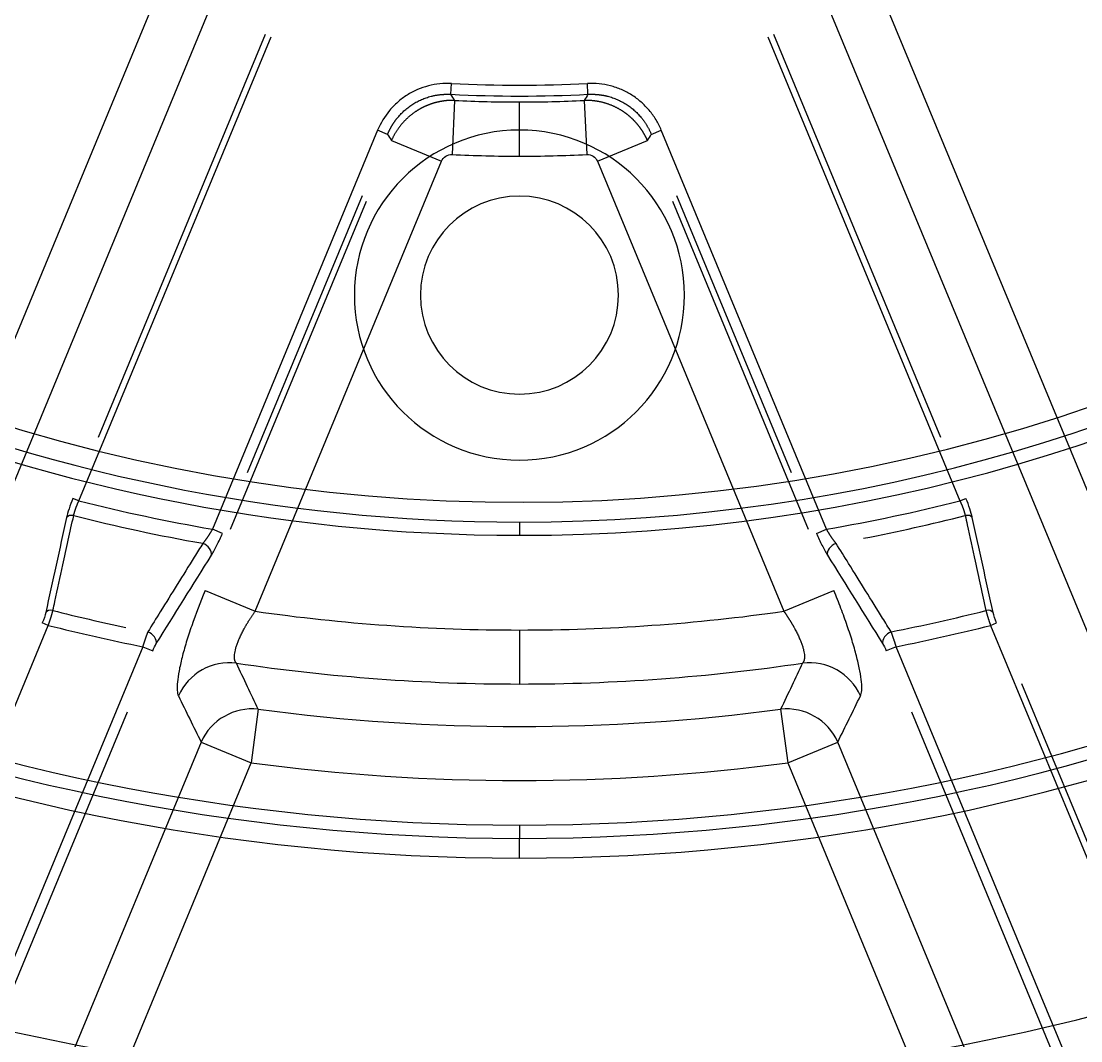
# Model space of a CAD drawing. Header units: millimetres. Extents: x 18 to 755, y 19 to 576.
# Drawn here: x 140.07 to 188.22, y 147.65 to 193.99 of the extents above; entities that cross this region are included whole.
import ezdxf

# ---------------------------------------------------------------- set-up
doc = ezdxf.new("R2010")
doc.units = ezdxf.units.MM
doc.layers.add('1', color=7, linetype='Continuous', true_color=0xffffff)

msp = doc.modelspace()

# ---------------------------------------------------------------- hatches: boundary and pattern name
at = {"layer": '1', "lineweight": -3}
h = msp.add_hatch(dxfattribs=at)
h.set_pattern_fill('ANSI31', scale=1.55, style=0)
edge = h.paths.add_edge_path(flags=0)
edge.add_line((123.581, 20.754), (119.659, 19.122))
edge.add_line((119.659, 19.122), (118.507, 21.892))
edge.add_line((118.507, 21.892), (111.247, 18.873))
edge.add_spline(control_points=[(111.247, 18.873), (110.93, 19.433), (110.613, 19.993), (110.297, 20.553)], knot_values=[0, 0, 0, 0, 1, 1, 1, 1], degree=3, periodic=0)
edge.add_spline(control_points=[(110.297, 20.553), (110.763, 21.685), (111.229, 22.818), (111.694, 23.95)], knot_values=[0, 0, 0, 0, 1, 1, 1, 1], degree=3, periodic=0)
edge.add_ellipse((358.348, 131.388), major_axis=(-2903.319, -1207.465), ratio=0.00143112, start_angle=0.954876, end_angle=0.989415)
edge.add_spline(control_points=[(120.306, 27.531), (120.582, 27.416), (120.858, 27.302), (121.417, 27.07), (121.701, 26.953), (122.165, 26.76), (122.347, 26.685), (122.528, 26.61)], knot_values=[0, 0, 0, 0, 0.372538, 0.372538, 0.755075, 0.755075, 1, 1, 1, 1], degree=3, periodic=0)
edge.add_spline(control_points=[(122.528, 26.61), (122.939, 24.772), (123.349, 22.934), (123.759, 21.096)], knot_values=[0, 0, 0, 0, 1, 1, 1, 1], degree=3, periodic=0)
edge.add_spline(control_points=[(123.759, 21.096), (123.763, 21.079), (123.765, 21.061), (123.767, 21.026), (123.766, 21.009), (123.761, 20.975), (123.758, 20.957), (123.747, 20.924), (123.741, 20.908), (123.724, 20.877), (123.715, 20.862), (123.694, 20.834), (123.682, 20.822), (123.663, 20.804), (123.656, 20.798), (123.642, 20.788), (123.635, 20.783), (123.613, 20.768), (123.598, 20.76), (123.581, 20.754)], knot_values=[0, 0, 0, 0, 0.125, 0.125, 0.25, 0.25, 0.375, 0.375, 0.5, 0.5, 0.625, 0.625, 0.75, 0.75, 0.8125, 0.8125, 0.875, 0.875, 1, 1, 1, 1], degree=3, periodic=0)
edge = h.paths.add_edge_path(flags=0)
edge.add_spline(control_points=[(300.574, 126.854), (300.649, 126.885), (300.802, 126.935), (300.96, 126.96), (301.061, 126.967), (301.082, 126.968), (301.122, 126.969), (301.142, 126.969), (301.203, 126.969), (301.243, 126.967), (301.362, 126.956), (301.442, 126.943), (301.52, 126.923)], knot_values=[0, 0, 0, 0, 0.25, 0.5, 0.5, 0.5625, 0.5625, 0.625, 0.625, 0.75, 0.75, 1, 1, 1, 1], degree=3, periodic=0)
edge.add_spline(control_points=[(301.52, 126.923), (301.572, 126.91), (301.625, 126.901), (301.705, 126.894), (301.731, 126.892), (301.772, 126.892), (301.785, 126.892), (301.812, 126.893), (301.826, 126.894), (301.893, 126.898), (301.946, 126.907), (302.024, 126.925), (302.049, 126.932), (302.1, 126.949), (302.126, 126.958), (302.151, 126.969)], knot_values=[0, 0, 0, 0, 0.25, 0.25, 0.375, 0.375, 0.4375, 0.4375, 0.5, 0.5, 0.75, 0.75, 0.875, 0.875, 1, 1, 1, 1], degree=3, periodic=0)
edge.add_line((302.151, 126.969), (314.312, 132.027))
edge.add_spline(control_points=[(314.312, 132.027), (314.325, 132.032), (314.337, 132.037), (314.362, 132.049), (314.398, 132.066), (314.433, 132.086), (314.501, 132.128), (314.544, 132.16), (314.605, 132.213), (314.625, 132.231), (314.662, 132.27), (314.68, 132.29), (314.731, 132.351), (314.762, 132.395), (314.79, 132.442)], knot_values=[0, 0, 0, 0, 0.0625, 0.0625, 0.125, 0.25, 0.25, 0.5, 0.5, 0.625, 0.625, 0.75, 0.75, 1, 1, 1, 1], degree=3, periodic=0)
edge.add_spline(control_points=[(314.79, 132.442), (314.831, 132.511), (314.877, 132.577), (314.954, 132.67), (314.994, 132.714), (315.038, 132.757), (315.067, 132.785), (315.082, 132.798), (315.158, 132.864), (315.223, 132.912), (315.325, 132.975), (315.377, 133.005), (315.432, 133.031), (315.468, 133.048), (315.487, 133.057), (315.505, 133.064)], knot_values=[0, 0, 0, 0, 0.25, 0.25, 0.375, 0.4375, 0.4375, 0.5, 0.5, 0.75, 0.75, 0.875, 0.9375, 0.9375, 1, 1, 1, 1], degree=3, periodic=0)
edge.add_line((315.505, 133.064), (355.591, 149.736))
edge.add_line((355.591, 149.736), (359.047, 141.426))
edge.add_spline(control_points=[(359.047, 141.426), (358.238, 139.465), (357.429, 137.504), (356.62, 135.543)], knot_values=[0, 0, 0, 0, 1, 1, 1, 1], degree=3, periodic=0)
edge.add_ellipse((358.348, 131.388), major_axis=(2903.319, 1207.465), ratio=0.00143112, start_angle=90, end_angle=158.464753)
edge.add_spline(control_points=[(346.091, 131.164), (345.823, 131.213), (345.554, 131.262), (345.084, 131.347), (344.883, 131.384), (344.488, 131.456), (344.293, 131.492), (344.099, 131.527)], knot_values=[0, 0, 0, 0, 0.404548, 0.404548, 0.707324, 0.707324, 1, 1, 1, 1], degree=3, periodic=0)
edge.add_spline(control_points=[(344.099, 131.527), (343.491, 132.478), (342.884, 133.428), (342.276, 134.379)], knot_values=[0, 0, 0, 0, 1, 1, 1, 1], degree=3, periodic=0)
edge.add_spline(control_points=[(342.276, 134.379), (342.197, 134.503), (342.108, 134.618), (341.961, 134.778), (341.91, 134.829), (341.83, 134.902), (341.802, 134.926), (341.746, 134.973), (341.717, 134.996), (341.572, 135.108), (341.45, 135.185), (341.257, 135.285), (341.191, 135.316), (341.09, 135.358), (341.056, 135.371), (340.987, 135.396), (340.953, 135.407), (340.778, 135.462), (340.637, 135.493), (340.421, 135.521), (340.349, 135.528), (340.24, 135.532), (340.203, 135.533), (340.13, 135.533), (340.093, 135.532), (339.911, 135.524), (339.767, 135.505), (339.555, 135.457), (339.485, 135.439), (339.381, 135.406), (339.346, 135.394), (339.277, 135.369), (339.243, 135.355), (339.209, 135.341)], knot_values=[0, 0, 0, 0, 0.125, 0.125, 0.1875, 0.1875, 0.21875, 0.21875, 0.25, 0.25, 0.375, 0.375, 0.4375, 0.4375, 0.46875, 0.46875, 0.5, 0.5, 0.625, 0.625, 0.6875, 0.6875, 0.71875, 0.71875, 0.75, 0.75, 0.875, 0.875, 0.9375, 0.9375, 0.96875, 0.96875, 1, 1, 1, 1], degree=3, periodic=0)
edge.add_line((339.209, 135.341), (256.764, 101.053))
edge.add_spline(control_points=[(256.764, 101.053), (258.459, 93.455), (260.155, 85.857), (261.851, 78.259)], knot_values=[0, 0, 0, 0, 1, 1, 1, 1], degree=3, periodic=0)
edge.add_line((261.851, 78.259), (252.617, 74.419))
edge.add_spline(control_points=[(252.617, 74.419), (248.643, 77.459), (244.669, 80.499), (240.694, 83.539)], knot_values=[0, 0, 0, 0, 1, 1, 1, 1], degree=3, periodic=0)
edge.add_line((240.694, 83.539), (226.859, 77.785))
edge.add_spline(control_points=[(226.859, 77.785), (226.212, 72.823), (225.566, 67.861), (224.92, 62.899)], knot_values=[0, 0, 0, 0, 1, 1, 1, 1], degree=3, periodic=0)
edge.add_line((224.92, 62.899), (215.686, 59.059))
edge.add_spline(control_points=[(215.686, 59.059), (211.494, 65.619), (207.301, 72.179), (203.109, 78.738)], knot_values=[0, 0, 0, 0, 1, 1, 1, 1], degree=3, periodic=0)
edge.add_line((203.109, 78.738), (120.663, 44.45))
edge.add_spline(control_points=[(120.663, 44.45), (120.646, 44.443), (120.629, 44.436), (120.596, 44.421), (120.546, 44.398), (120.497, 44.374), (120.4, 44.323), (120.338, 44.287), (120.155, 44.17), (120.039, 44.081), (119.823, 43.882), (119.725, 43.775), (119.593, 43.602), (119.552, 43.543), (119.493, 43.451), (119.465, 43.404), (119.438, 43.356), (119.421, 43.324), (119.412, 43.308), (119.336, 43.161), (119.281, 43.027), (119.216, 42.82), (119.197, 42.75), (119.174, 42.643), (119.167, 42.607), (119.154, 42.535), (119.149, 42.499), (119.125, 42.317), (119.119, 42.173), (119.132, 41.884), (119.151, 41.74), (119.183, 41.597)], knot_values=[0, 0, 0, 0, 0.015625, 0.015625, 0.03125, 0.0625, 0.0625, 0.125, 0.125, 0.25, 0.25, 0.375, 0.375, 0.4375, 0.4375, 0.46875, 0.484375, 0.484375, 0.5, 0.5, 0.625, 0.625, 0.6875, 0.6875, 0.71875, 0.71875, 0.75, 0.75, 0.875, 0.875, 1, 1, 1, 1], degree=3, periodic=0)
edge.add_spline(control_points=[(119.183, 41.597), (119.43, 40.492), (119.677, 39.387), (119.923, 38.282)], knot_values=[0, 0, 0, 0, 1, 1, 1, 1], degree=3, periodic=0)
edge.add_spline(control_points=[(119.923, 38.282), (119.768, 38.056), (119.613, 37.83), (119.343, 37.435), (119.227, 37.267), (119, 36.935), (118.888, 36.772), (118.776, 36.609)], knot_values=[0, 0, 0, 0, 0.405183, 0.405183, 0.707594, 0.707594, 1, 1, 1, 1], degree=3, periodic=0)
edge.add_ellipse((358.348, 131.388), major_axis=(-2903.319, -1207.465), ratio=0.00143112, start_angle=359.002567, end_angle=359.045124)
edge.add_spline(control_points=[(108.25, 32.23), (107.27, 32.636), (106.289, 33.042), (104.327, 33.853), (103.346, 34.259), (102.365, 34.664)], knot_values=[0, 0, 0, 0, 0.5, 0.5, 1, 1, 1, 1], degree=3, periodic=0)
edge.add_line((102.365, 34.664), (98.905, 42.982))
edge.add_line((98.905, 42.982), (138.991, 59.654))
edge.add_spline(control_points=[(138.991, 59.654), (139.066, 59.685), (139.219, 59.734), (139.378, 59.759), (139.54, 59.77), (139.62, 59.77), (139.78, 59.756), (139.859, 59.742), (139.937, 59.722)], knot_values=[0, 0, 0, 0, 0.25, 0.5, 0.5, 0.75, 0.75, 1, 1, 1, 1], degree=3, periodic=0)
edge.add_spline(control_points=[(139.937, 59.722), (139.99, 59.709), (140.042, 59.7), (140.149, 59.69), (140.202, 59.69), (140.31, 59.698), (140.416, 59.714), (140.518, 59.747), (140.568, 59.768)], knot_values=[0, 0, 0, 0, 0.25, 0.25, 0.5, 0.5, 0.75, 1, 1, 1, 1], degree=3, periodic=0)
edge.add_line((140.568, 59.768), (152.73, 64.826))
edge.add_spline(control_points=[(152.73, 64.826), (152.78, 64.847), (152.875, 64.896), (152.961, 64.959), (153.012, 65.004), (153.023, 65.013), (153.042, 65.031), (153.071, 65.06), (153.098, 65.089), (153.149, 65.151), (153.18, 65.195), (153.207, 65.241)], knot_values=[0, 0, 0, 0, 0.25, 0.5, 0.5, 0.5625, 0.5625, 0.625, 0.75, 0.75, 1, 1, 1, 1], degree=3, periodic=0)
edge.add_spline(control_points=[(153.207, 65.241), (153.248, 65.311), (153.294, 65.376), (153.371, 65.469), (153.412, 65.513), (153.455, 65.556), (153.484, 65.583), (153.499, 65.597), (153.576, 65.664), (153.64, 65.711), (153.776, 65.796), (153.848, 65.832), (153.923, 65.864)], knot_values=[0, 0, 0, 0, 0.25, 0.25, 0.375, 0.4375, 0.4375, 0.5, 0.5, 0.75, 0.75, 1, 1, 1, 1], degree=3, periodic=0)
edge.add_spline(control_points=[(153.923, 65.864), (166.396, 71.051), (178.87, 76.239), (191.343, 81.426)], knot_values=[0, 0, 0, 0, 1, 1, 1, 1], degree=3, periodic=0)
edge.add_spline(control_points=[(191.343, 81.426), (191.422, 81.459), (191.504, 81.486), (191.671, 81.528), (191.755, 81.543), (191.862, 81.553), (191.884, 81.555), (191.926, 81.558), (191.948, 81.558), (192.012, 81.56), (192.054, 81.559), (192.182, 81.552), (192.266, 81.541), (192.35, 81.523)], knot_values=[0, 0, 0, 0, 0.25, 0.25, 0.5, 0.5, 0.5625, 0.5625, 0.625, 0.625, 0.75, 0.75, 1, 1, 1, 1], degree=3, periodic=0)
edge.add_spline(control_points=[(192.35, 81.523), (192.407, 81.51), (192.464, 81.503), (192.579, 81.496), (192.637, 81.497), (192.752, 81.508), (192.809, 81.518), (192.922, 81.546), (192.977, 81.564), (193.031, 81.587)], knot_values=[0, 0, 0, 0, 0.25, 0.25, 0.5, 0.5, 0.75, 0.75, 1, 1, 1, 1], degree=3, periodic=0)
edge.add_line((193.031, 81.587), (209.632, 88.491))
edge.add_spline(control_points=[(209.632, 88.491), (209.683, 88.512), (209.732, 88.537), (209.826, 88.595), (209.871, 88.627), (209.934, 88.681), (209.954, 88.7), (209.993, 88.739), (210.011, 88.759), (210.064, 88.821), (210.096, 88.865), (210.125, 88.912)], knot_values=[0, 0, 0, 0, 0.25, 0.25, 0.5, 0.5, 0.625, 0.625, 0.75, 0.75, 1, 1, 1, 1], degree=3, periodic=0)
edge.add_spline(control_points=[(210.125, 88.912), (210.168, 88.983), (210.216, 89.05), (210.322, 89.174), (210.38, 89.233), (210.506, 89.34), (210.573, 89.389), (210.714, 89.476), (210.788, 89.513), (210.865, 89.545)], knot_values=[0, 0, 0, 0, 0.25, 0.25, 0.5, 0.5, 0.75, 0.75, 1, 1, 1, 1], degree=3, periodic=0)
edge.add_line((210.865, 89.545), (243.717, 103.208))
edge.add_spline(control_points=[(243.717, 103.208), (243.793, 103.24), (243.871, 103.265), (243.99, 103.294), (244.03, 103.302), (244.111, 103.315), (244.152, 103.32), (244.276, 103.331), (244.358, 103.331), (244.523, 103.318), (244.604, 103.305), (244.685, 103.286)], knot_values=[0, 0, 0, 0, 0.25, 0.25, 0.375, 0.375, 0.5, 0.5, 0.75, 0.75, 1, 1, 1, 1], degree=3, periodic=0)
edge.add_spline(control_points=[(244.685, 103.286), (244.738, 103.273), (244.793, 103.264), (244.902, 103.256), (244.957, 103.256), (245.067, 103.265), (245.121, 103.273), (245.227, 103.299), (245.279, 103.316), (245.329, 103.337)], knot_values=[0, 0, 0, 0, 0.25, 0.25, 0.5, 0.5, 0.75, 0.75, 1, 1, 1, 1], degree=3, periodic=0)
edge.add_line((245.329, 103.337), (261.996, 110.268))
edge.add_spline(control_points=[(261.996, 110.268), (262.049, 110.291), (262.1, 110.317), (262.174, 110.361), (262.198, 110.377), (262.245, 110.41), (262.268, 110.428), (262.335, 110.483), (262.376, 110.523), (262.453, 110.61), (262.488, 110.656), (262.519, 110.705)], knot_values=[0, 0, 0, 0, 0.25, 0.25, 0.375, 0.375, 0.5, 0.5, 0.75, 0.75, 1, 1, 1, 1], degree=3, periodic=0)
edge.add_spline(control_points=[(262.519, 110.705), (262.565, 110.778), (262.617, 110.846), (262.731, 110.974), (262.793, 111.033), (262.892, 111.115), (262.926, 111.141), (262.995, 111.19), (263.031, 111.213), (263.14, 111.279), (263.216, 111.318), (263.295, 111.35)], knot_values=[0, 0, 0, 0, 0.25, 0.25, 0.5, 0.5, 0.625, 0.625, 0.75, 0.75, 1, 1, 1, 1], degree=3, periodic=0)
edge.add_line((263.295, 111.35), (300.574, 126.854))
edge = h.paths.add_edge_path(flags=0)
edge.add_ellipse((358.348, 131.388), major_axis=(2903.319, 1207.465), ratio=0.00143112, start_angle=205.766732, end_angle=270)
edge.add_spline(control_points=[(360.076, 127.233), (360.215, 127.176), (360.353, 127.118), (361.483, 126.652), (362.475, 126.243), (363.467, 125.834)], knot_values=[0, 0, 0, 0, 0.122367, 0.122367, 1, 1, 1, 1], degree=3, periodic=0)
edge.add_spline(control_points=[(363.467, 125.834), (363.64, 125.218), (363.813, 124.601), (363.986, 123.985)], knot_values=[0, 0, 0, 0, 1, 1, 1, 1], degree=3, periodic=0)
edge.add_line((363.986, 123.985), (356.726, 120.966))
edge.add_line((356.726, 120.966), (357.878, 118.196))
edge.add_line((357.878, 118.196), (353.955, 116.564))
edge.add_spline(control_points=[(353.955, 116.564), (353.939, 116.558), (353.935, 116.557), (353.922, 116.553), (353.914, 116.55), (353.888, 116.545), (353.871, 116.542), (353.845, 116.541), (353.836, 116.541), (353.819, 116.542), (353.81, 116.543), (353.784, 116.546), (353.767, 116.55), (353.742, 116.558), (353.734, 116.561), (353.718, 116.567), (353.71, 116.571), (353.687, 116.583), (353.672, 116.592), (353.651, 116.608), (353.644, 116.614), (353.631, 116.626), (353.625, 116.632), (353.608, 116.651), (353.597, 116.665), (353.587, 116.68)], knot_values=[0, 0, 0, 0, 0.032258, 0.032258, 0.096774, 0.096774, 0.225806, 0.225806, 0.290323, 0.290323, 0.354839, 0.354839, 0.483871, 0.483871, 0.548387, 0.548387, 0.612903, 0.612903, 0.741935, 0.741935, 0.806452, 0.806452, 0.870968, 0.870968, 1, 1, 1, 1], degree=3, periodic=0)
edge.add_spline(control_points=[(353.587, 116.68), (352.576, 118.263), (351.564, 119.847), (350.552, 121.43)], knot_values=[0, 0, 0, 0, 1, 1, 1, 1], degree=3, periodic=0)
edge.add_spline(control_points=[(350.552, 121.43), (350.704, 121.8), (350.857, 122.171), (351.088, 122.73), (351.166, 122.919), (351.319, 123.29), (351.394, 123.471), (351.469, 123.653)], knot_values=[0, 0, 0, 0, 0.499921, 0.499921, 0.75496, 0.75496, 1, 1, 1, 1], degree=3, periodic=0)

# ---------------------------------------------------------------- linework, layer by layer
at = {"layer": '1', "color": 7, "lineweight": -3}
for p, q in [((148.303, 200.168), (123.529, 140.36)), ((201.889, 140.359), (177.117, 200.168)), ((126.951, 142.19), (149.43, 196.454)), ((175.99, 196.454), (198.467, 142.189)), ((142.691, 172.188), (151.426, 193.274)), ((151.153, 193.387), (143.567, 175.073)), ((173.994, 193.273), (182.728, 172.188)), ((181.853, 175.073), (174.267, 193.386)), ((159.599, 190.663), (159.625, 191.154)), ((165.822, 190.663), (165.797, 191.154)), ((159.766, 190.386), (159.648, 187.927)), ((162.711, 187.853), (162.711, 190.315)), ((165.655, 190.386), (165.774, 187.927)), ((156.264, 189.031), (148.755, 170.901)), ((156.719, 188.843), (156.264, 189.031)), ((168.703, 188.843), (169.158, 189.031)), ((176.667, 170.901), (169.158, 189.031)), ((156.895, 188.565), (159.169, 187.623)), ((166.253, 187.623), (168.527, 188.565)), ((150.698, 167.171), (159.169, 187.623)), ((166.253, 187.623), (174.724, 167.171)), ((150.358, 173.484), (155.571, 186.071)), ((169.851, 186.071), (175.064, 173.484)), ((155.746, 185.793), (149.571, 170.885)), ((175.85, 170.885), (169.675, 185.793)), ((142.691, 172.188), (142.418, 172.301)), ((182.728, 172.188), (183.001, 172.301)), ((162.711, 171.223), (162.711, 170.623)), ((149.21, 170.712), (148.755, 170.901)), ((176.212, 170.712), (176.667, 170.901)), ((148.423, 168.113), (150.698, 167.171)), ((174.724, 167.171), (176.998, 168.113)), ((141.301, 166.528), (141.028, 166.641)), ((184.118, 166.527), (184.391, 166.64)), ((128.137, 134.749), (141.301, 166.528)), ((162.711, 166.32), (162.711, 163.866)), ((184.118, 166.527), (197.281, 134.747)), ((145.589, 165.562), (132.677, 134.388)), ((145.589, 165.562), (146.044, 165.373)), ((179.833, 165.562), (179.378, 165.373)), ((192.745, 134.388), (179.833, 165.562)), ((196.406, 137.632), (185.539, 163.869)), ((134.28, 136.972), (144.896, 162.601)), ((150.844, 162.72), (150.519, 160.288)), ((174.578, 162.72), (174.903, 160.288)), ((180.526, 162.601), (191.141, 136.972)), ((148.244, 161.23), (139.296, 139.626)), ((148.244, 161.23), (150.519, 160.288)), ((174.903, 160.288), (177.177, 161.23)), ((186.126, 139.626), (177.177, 161.23)), ((141.571, 138.684), (150.519, 160.288)), ((174.903, 160.288), (183.851, 138.684)), ((162.711, 157.452), (162.711, 156.852)), ((162.711, 155.952), (162.711, 156.852))]:
    msp.add_line(p, q, dxfattribs=at)
for centre, radius, start, end in [((162.711, 251.538), 136.863, 90, 270), ((162.711, 251.538), 136.863, 270, 90), ((162.711, 251.538), 129, 90, 270), ((162.711, 251.538), 129, 270, 90), ((162.711, 251.538), 95.586, 90, 270), ((162.711, 251.538), 95.586, 270, 90), ((162.711, 251.538), 94.686, 90, 270), ((162.711, 251.538), 94.686, 270, 90), ((162.711, 251.538), 94.086, 90, 270), ((162.711, 251.538), 94.086, 270, 90), ((162.711, 251.538), 80.914, 270, 38.78955), ((162.711, 251.538), 80.314, 270, 38.78955), ((162.711, 251.538), 79.414, 232.3649, 38.78955), ((162.711, 251.538), 60.462, 267.07411, 272.92589), ((162.711, 251.538), 60.954, 267.07411, 272.92589), ((162.711, 251.538), 61.223, 267.24318, 270), ((162.711, 251.538), 61.223, 270, 272.75682), ((162.711, 181.538), 7.5, 90, 270), ((162.711, 181.538), 7.5, 270, 90), ((162.711, 251.538), 63.685, 267.24318, 270), ((162.711, 251.538), 63.685, 270, 272.75682), ((162.711, 181.538), 4.5, 90, 270), ((162.711, 181.538), 4.5, 270, 90), ((162.711, 251.538), 80.314, 246.68506, 270), ((162.711, 251.538), 80.914, 246.67506, 270), ((162.711, 251.538), 81.836, 255.84, 260.18087), ((162.711, 251.538), 81.836, 279.81913, 284.15814), ((162.711, 251.538), 82.543, 255.79367, 259.96114), ((162.711, 251.538), 82.543, 280.92015, 284.20447), ((162.711, 251.538), 86.957, 255.8877, 258.13059), ((162.711, 251.538), 85.218, 261.89616, 270), ((162.711, 251.538), 85.218, 270, 278.10384), ((162.711, 251.538), 86.957, 281.19952, 284.11044), ((162.711, 251.538), 87.664, 255.86388, 258.73711), ((162.711, 251.538), 87.664, 281.26289, 284.13427), ((162.711, 251.538), 87.672, 261.56378, 270), ((162.711, 251.538), 87.672, 270, 278.43622), ((162.711, 251.538), 89.607, 262.38976, 277.61024), ((162.711, 251.538), 92.061, 262.38976, 277.61024), ((162.711, 251.538), 106, 248.44369, 269.05631), ((162.711, 251.538), 106, 270.94369, 291.55631)]:
    msp.add_arc(centre, radius, start, end, dxfattribs=at)
for centre, major_axis, ratio, start_param, end_param in [((142.402, 171.313), (-0.293, 0.064), 0.706921, 4.689487, 6.035138), ((183.018, 171.313), (0.293, 0.064), 0.706921, 0.248047, 1.593699), ((148.261, 169.91), (0.424, -0.264), 0.680219, 0.239171, 1.837432), ((177.161, 169.91), (0.424, 0.264), 0.680219, 1.304161, 2.902421), ((141.457, 166.999), (-0.293, 0.064), 0.706939, 4.69064, 6.035132), ((183.962, 166.998), (0.293, 0.064), 0.706939, 0.248054, 1.592545), ((145.753, 165.89), (0.424, -0.265), 0.68293, 0.240014, 1.824468), ((179.669, 165.89), (0.424, 0.265), 0.68293, 1.317125, 2.901578), ((149.489, 162.387), (-2.248, -1.094), 0.973356, 4.12456, 5.424007), ((175.933, 162.387), (-2.248, 1.094), 0.973356, 4.000771, 5.300217), ((150.519, 160.288), (-2.241, -1.109), 0.973638, 4.132485, 5.417898), ((174.903, 160.288), (-2.241, 1.109), 0.973638, 4.00688, 5.292293)]:
    msp.add_ellipse(centre, major_axis=major_axis, ratio=ratio, start_param=start_param, end_param=end_param, dxfattribs=at)
for points, knots in [([(159.625, 191.154), (159.447, 191.163), (159.27, 191.159), (158.917, 191.123), (158.741, 191.091), (158.4, 191.002), (158.234, 190.945), (157.911, 190.805), (157.753, 190.721), (157.454, 190.532), (157.314, 190.427), (157.049, 190.195), (156.924, 190.068), (156.582, 189.66), (156.401, 189.36), (156.264, 189.031)], [0, 0, 0, 0, 0.125, 0.125, 0.25, 0.25, 0.375, 0.375, 0.5, 0.5, 0.625, 0.625, 0.75, 0.75, 1, 1, 1, 1]), ([(169.158, 189.031), (169.089, 189.196), (169.009, 189.354), (168.825, 189.657), (168.721, 189.802), (168.494, 190.072), (168.371, 190.197), (168.106, 190.429), (167.962, 190.536), (167.663, 190.724), (167.508, 190.806), (167.186, 190.945), (167.017, 191.004), (166.502, 191.137), (166.153, 191.172), (165.797, 191.154)], [0, 0, 0, 0, 0.125, 0.125, 0.25, 0.25, 0.375, 0.375, 0.5, 0.5, 0.625, 0.625, 0.75, 0.75, 1, 1, 1, 1]), ([(156.719, 188.843), (156.723, 188.851), (156.729, 188.867), (156.74, 188.892), (156.751, 188.917), (156.762, 188.941), (156.773, 188.966), (156.784, 188.99), (156.796, 189.014), (156.808, 189.038), (156.819, 189.062), (156.832, 189.085), (156.844, 189.109), (156.856, 189.132), (156.869, 189.155), (156.882, 189.178), (156.895, 189.201), (156.908, 189.223), (156.921, 189.246), (156.935, 189.268), (156.948, 189.29), (156.962, 189.312), (156.976, 189.334), (156.99, 189.355), (157.004, 189.376), (157.019, 189.398), (157.033, 189.418), (157.048, 189.439), (157.063, 189.46), (157.078, 189.48), (157.093, 189.5), (157.108, 189.52), (157.123, 189.54), (157.138, 189.56), (157.154, 189.579), (157.169, 189.598), (157.229, 189.67), (157.336, 189.789), (157.502, 189.946), (157.678, 190.088), (157.863, 190.216), (158.058, 190.329), (158.262, 190.427), (158.475, 190.51), (158.637, 190.559), (158.745, 190.585), (158.795, 190.597), (158.845, 190.608), (158.897, 190.618), (158.948, 190.627), (159, 190.635), (159.053, 190.642), (159.106, 190.649), (159.16, 190.654), (159.214, 190.659), (159.268, 190.662), (159.323, 190.665), (159.378, 190.667), (159.433, 190.667), (159.488, 190.667), (159.544, 190.665), (159.581, 190.663), (159.599, 190.663)], [0, 0, 0, 0, 0.007423, 0.014834, 0.022232, 0.029616, 0.036986, 0.044342, 0.051683, 0.059008, 0.066318, 0.073613, 0.08089, 0.088151, 0.095394, 0.10262, 0.109828, 0.117017, 0.124188, 0.131339, 0.13847, 0.145582, 0.152673, 0.159743, 0.166793, 0.17382, 0.180826, 0.18781, 0.194771, 0.201709, 0.208624, 0.215516, 0.222383, 0.229226, 0.236045, 0.242839, 0.249607, 0.31255, 0.375247, 0.437527, 0.499226, 0.560966, 0.623281, 0.686008, 0.748976, 0.763016, 0.777162, 0.791412, 0.805763, 0.820211, 0.834754, 0.849388, 0.864111, 0.878918, 0.893806, 0.908772, 0.923812, 0.938923, 0.954101, 0.969343, 0.984643, 1, 1, 1, 1]), ([(159.766, 190.386), (159.757, 190.386), (159.738, 190.387), (159.71, 190.387), (159.682, 190.387), (159.654, 190.387), (159.626, 190.387), (159.598, 190.386), (159.57, 190.385), (159.542, 190.384), (159.513, 190.383), (159.485, 190.381), (159.457, 190.379), (159.429, 190.377), (159.401, 190.375), (159.373, 190.372), (159.346, 190.369), (159.318, 190.366), (159.29, 190.362), (159.262, 190.359), (159.234, 190.355), (159.207, 190.351), (159.179, 190.346), (159.152, 190.341), (159.124, 190.336), (159.097, 190.331), (159.069, 190.326), (159.042, 190.32), (159.015, 190.314), (158.988, 190.308), (158.961, 190.301), (158.934, 190.295), (158.907, 190.288), (158.881, 190.281), (158.854, 190.273), (158.828, 190.266), (158.801, 190.258), (158.775, 190.25), (158.749, 190.242), (158.723, 190.233), (158.697, 190.224), (158.671, 190.215), (158.646, 190.206), (158.62, 190.197), (158.595, 190.187), (158.569, 190.178), (158.544, 190.168), (158.519, 190.157), (158.495, 190.147), (158.47, 190.137), (158.445, 190.126), (158.421, 190.115), (158.397, 190.104), (158.373, 190.092), (158.349, 190.081), (158.325, 190.069), (158.302, 190.057), (158.278, 190.045), (158.255, 190.033), (158.232, 190.021), (158.209, 190.008), (158.187, 189.996), (158.164, 189.983), (158.142, 189.97), (158.12, 189.957), (158.098, 189.943), (158.076, 189.93), (158.048, 189.912), (158.013, 189.89), (157.973, 189.863), (157.933, 189.836), (157.893, 189.807), (157.853, 189.778), (157.813, 189.747), (157.774, 189.716), (157.735, 189.685), (157.697, 189.652), (157.659, 189.619), (157.621, 189.585), (157.584, 189.55), (157.547, 189.514), (157.51, 189.478), (157.475, 189.441), (157.439, 189.403), (157.404, 189.364), (157.37, 189.325), (157.336, 189.285), (157.303, 189.244), (157.271, 189.203), (157.239, 189.161), (157.208, 189.118), (157.178, 189.075), (157.148, 189.031), (157.119, 188.987), (157.091, 188.942), (157.064, 188.896), (157.037, 188.85), (157.011, 188.804), (156.986, 188.757), (156.962, 188.71), (156.939, 188.662), (156.916, 188.614), (156.902, 188.582), (156.895, 188.565)], [0, 0, 0, 0, 0.007804, 0.01561, 0.023416, 0.031224, 0.039031, 0.046838, 0.054645, 0.062451, 0.070255, 0.078057, 0.085857, 0.093654, 0.101448, 0.109238, 0.117024, 0.124806, 0.132583, 0.140354, 0.148119, 0.155879, 0.163631, 0.171377, 0.179115, 0.186845, 0.194567, 0.202281, 0.209985, 0.217679, 0.225364, 0.233038, 0.240702, 0.248354, 0.255995, 0.263623, 0.27124, 0.278844, 0.286434, 0.294011, 0.301575, 0.309124, 0.316658, 0.324177, 0.331681, 0.33917, 0.346642, 0.354098, 0.361537, 0.368959, 0.376363, 0.38375, 0.391118, 0.398468, 0.4058, 0.413112, 0.420405, 0.427678, 0.434931, 0.442164, 0.449376, 0.456567, 0.463737, 0.470886, 0.478012, 0.485117, 0.4922, 0.49926, 0.512629, 0.526078, 0.539605, 0.553208, 0.566886, 0.580635, 0.594455, 0.608343, 0.622297, 0.636314, 0.650393, 0.664531, 0.678726, 0.692974, 0.707275, 0.721624, 0.736021, 0.750461, 0.764943, 0.779463, 0.79402, 0.808609, 0.823229, 0.837877, 0.852549, 0.867243, 0.881957, 0.896686, 0.911429, 0.926182, 0.940942, 0.955707, 0.970474, 0.985239, 1, 1, 1, 1]), ([(168.527, 188.565), (168.523, 188.574), (168.516, 188.591), (168.504, 188.617), (168.492, 188.642), (168.48, 188.668), (168.468, 188.693), (168.456, 188.718), (168.443, 188.743), (168.43, 188.768), (168.417, 188.793), (168.403, 188.817), (168.39, 188.842), (168.376, 188.866), (168.362, 188.891), (168.347, 188.915), (168.333, 188.939), (168.318, 188.963), (168.303, 188.986), (168.288, 189.01), (168.272, 189.033), (168.257, 189.056), (168.241, 189.079), (168.225, 189.102), (168.209, 189.125), (168.192, 189.148), (168.176, 189.17), (168.159, 189.192), (168.142, 189.214), (168.125, 189.236), (168.107, 189.258), (168.09, 189.279), (168.072, 189.3), (168.054, 189.321), (168.036, 189.342), (168.018, 189.363), (168, 189.384), (167.981, 189.404), (167.963, 189.424), (167.944, 189.444), (167.925, 189.464), (167.906, 189.483), (167.887, 189.502), (167.867, 189.521), (167.848, 189.54), (167.828, 189.559), (167.809, 189.577), (167.789, 189.596), (167.769, 189.614), (167.749, 189.631), (167.728, 189.649), (167.708, 189.666), (167.688, 189.683), (167.667, 189.7), (167.647, 189.717), (167.626, 189.733), (167.605, 189.75), (167.584, 189.766), (167.564, 189.782), (167.543, 189.797), (167.521, 189.812), (167.5, 189.828), (167.479, 189.842), (167.458, 189.857), (167.437, 189.872), (167.415, 189.886), (167.394, 189.9), (167.366, 189.918), (167.331, 189.939), (167.289, 189.964), (167.247, 189.989), (167.204, 190.013), (167.161, 190.036), (167.117, 190.059), (167.072, 190.081), (167.027, 190.103), (166.981, 190.124), (166.934, 190.144), (166.887, 190.164), (166.84, 190.183), (166.792, 190.201), (166.743, 190.218), (166.694, 190.235), (166.645, 190.251), (166.595, 190.266), (166.545, 190.28), (166.495, 190.293), (166.444, 190.306), (166.393, 190.317), (166.341, 190.328), (166.289, 190.338), (166.237, 190.347), (166.185, 190.355), (166.132, 190.363), (166.08, 190.369), (166.027, 190.374), (165.974, 190.379), (165.921, 190.382), (165.868, 190.385), (165.815, 190.387), (165.762, 190.387), (165.709, 190.387), (165.673, 190.386), (165.655, 190.386)], [0, 0, 0, 0, 0.007804, 0.01561, 0.023418, 0.031225, 0.039033, 0.046841, 0.054648, 0.062454, 0.070258, 0.078061, 0.085861, 0.093658, 0.101452, 0.109243, 0.117029, 0.124811, 0.132588, 0.14036, 0.148125, 0.155885, 0.163638, 0.171383, 0.179122, 0.186852, 0.194574, 0.202287, 0.209992, 0.217686, 0.225371, 0.233045, 0.240709, 0.248361, 0.256002, 0.26363, 0.271247, 0.27885, 0.286441, 0.294018, 0.301581, 0.30913, 0.316664, 0.324184, 0.331687, 0.339176, 0.346648, 0.354103, 0.361542, 0.368964, 0.376368, 0.383755, 0.391123, 0.398473, 0.405804, 0.413116, 0.420408, 0.427681, 0.434934, 0.442166, 0.449378, 0.456569, 0.463739, 0.470887, 0.478014, 0.485118, 0.4922, 0.49926, 0.51263, 0.52608, 0.539607, 0.553211, 0.566889, 0.580639, 0.59446, 0.608348, 0.622302, 0.63632, 0.650399, 0.664537, 0.678732, 0.692981, 0.707282, 0.721631, 0.736028, 0.750468, 0.76495, 0.77947, 0.794026, 0.808616, 0.823236, 0.837883, 0.852555, 0.867249, 0.881962, 0.896691, 0.911433, 0.926185, 0.940945, 0.955709, 0.970475, 0.98524, 1, 1, 1, 1]), ([(165.822, 190.663), (165.831, 190.663), (165.849, 190.664), (165.876, 190.665), (165.903, 190.666), (165.93, 190.667), (165.957, 190.667), (165.983, 190.667), (166.01, 190.667), (166.037, 190.667), (166.063, 190.666), (166.09, 190.665), (166.116, 190.664), (166.142, 190.663), (166.169, 190.661), (166.195, 190.66), (166.221, 190.658), (166.247, 190.656), (166.273, 190.653), (166.299, 190.65), (166.325, 190.648), (166.35, 190.645), (166.376, 190.641), (166.401, 190.638), (166.427, 190.634), (166.452, 190.63), (166.477, 190.626), (166.502, 190.622), (166.527, 190.617), (166.552, 190.613), (166.577, 190.608), (166.601, 190.603), (166.626, 190.597), (166.65, 190.592), (166.674, 190.586), (166.698, 190.58), (166.788, 190.558), (166.942, 190.511), (167.154, 190.429), (167.359, 190.332), (167.554, 190.219), (167.74, 190.091), (167.916, 189.949), (168.082, 189.793), (168.196, 189.667), (168.266, 189.582), (168.298, 189.541), (168.329, 189.5), (168.36, 189.458), (168.391, 189.415), (168.421, 189.372), (168.45, 189.327), (168.478, 189.282), (168.506, 189.236), (168.534, 189.189), (168.56, 189.142), (168.586, 189.094), (168.611, 189.045), (168.635, 188.995), (168.659, 188.945), (168.681, 188.894), (168.695, 188.86), (168.703, 188.843)], [0, 0, 0, 0, 0.007422, 0.014832, 0.022228, 0.029611, 0.03698, 0.044335, 0.051675, 0.059001, 0.06631, 0.073604, 0.080881, 0.088141, 0.095384, 0.10261, 0.109817, 0.117007, 0.124177, 0.131328, 0.13846, 0.145571, 0.152663, 0.159734, 0.166783, 0.173811, 0.180818, 0.187802, 0.194764, 0.201703, 0.208618, 0.215511, 0.222379, 0.229223, 0.236043, 0.242838, 0.249607, 0.312539, 0.375233, 0.437516, 0.499226, 0.560955, 0.623267, 0.685997, 0.748976, 0.763013, 0.777158, 0.791406, 0.805755, 0.820202, 0.834744, 0.849378, 0.8641, 0.878907, 0.893795, 0.908762, 0.923803, 0.938915, 0.954095, 0.969338, 0.984641, 1, 1, 1, 1]), ([(159.169, 187.623), (159.208, 187.717), (159.276, 187.797), (159.446, 187.905), (159.546, 187.931), (159.648, 187.927)], [0, 0, 0, 0, 0.5, 0.5, 1, 1, 1, 1]), ([(165.774, 187.927), (165.875, 187.931), (165.977, 187.905), (166.147, 187.797), (166.214, 187.717), (166.253, 187.623)], [0, 0, 0, 0, 0.5, 0.5, 1, 1, 1, 1]), ([(142.418, 172.301), (142.353, 172.142), (142.293, 171.984), (142.194, 171.684), (142.155, 171.545), (142.129, 171.426)], [0, 0, 0, 0, 0.5, 0.5, 1, 1, 1, 1]), ([(142.454, 171.519), (142.454, 171.522), (142.456, 171.529), (142.458, 171.539), (142.46, 171.549), (142.463, 171.56), (142.465, 171.57), (142.468, 171.581), (142.471, 171.592), (142.473, 171.603), (142.476, 171.614), (142.479, 171.625), (142.482, 171.636), (142.486, 171.648), (142.489, 171.659), (142.492, 171.671), (142.496, 171.682), (142.499, 171.694), (142.503, 171.706), (142.507, 171.718), (142.511, 171.73), (142.515, 171.743), (142.519, 171.755), (142.523, 171.768), (142.527, 171.78), (142.531, 171.793), (142.536, 171.806), (142.54, 171.818), (142.545, 171.831), (142.549, 171.844), (142.554, 171.857), (142.559, 171.871), (142.564, 171.884), (142.569, 171.897), (142.574, 171.911), (142.579, 171.924), (142.584, 171.938), (142.59, 171.951), (142.595, 171.965), (142.6, 171.978), (142.606, 171.992), (142.612, 172.006), (142.617, 172.02), (142.623, 172.034), (142.629, 172.048), (142.635, 172.062), (142.641, 172.076), (142.647, 172.09), (142.653, 172.104), (142.659, 172.118), (142.666, 172.132), (142.672, 172.146), (142.678, 172.16), (142.685, 172.174), (142.689, 172.184), (142.691, 172.188)], [0, 0, 0, 0, 0.018155, 0.036332, 0.05453, 0.072751, 0.090995, 0.109262, 0.127552, 0.145866, 0.164204, 0.182567, 0.200954, 0.219367, 0.237805, 0.256269, 0.27476, 0.293276, 0.31182, 0.330391, 0.348989, 0.367616, 0.38627, 0.404953, 0.423666, 0.442407, 0.461177, 0.479978, 0.498809, 0.51767, 0.536562, 0.555485, 0.57444, 0.593426, 0.612445, 0.631496, 0.650579, 0.669695, 0.688845, 0.708028, 0.727245, 0.746496, 0.765782, 0.785102, 0.804458, 0.823848, 0.843275, 0.862737, 0.882235, 0.90177, 0.921342, 0.94095, 0.960596, 0.980279, 1, 1, 1, 1]), ([(182.728, 172.188), (182.73, 172.183), (182.734, 172.173), (182.741, 172.159), (182.747, 172.145), (182.754, 172.131), (182.76, 172.117), (182.766, 172.103), (182.772, 172.089), (182.778, 172.075), (182.784, 172.061), (182.79, 172.047), (182.796, 172.033), (182.802, 172.019), (182.808, 172.005), (182.813, 171.992), (182.819, 171.978), (182.824, 171.964), (182.83, 171.951), (182.835, 171.937), (182.84, 171.923), (182.845, 171.91), (182.85, 171.897), (182.855, 171.883), (182.86, 171.87), (182.865, 171.857), (182.87, 171.844), (182.874, 171.831), (182.879, 171.818), (182.883, 171.805), (182.888, 171.792), (182.892, 171.78), (182.896, 171.767), (182.9, 171.754), (182.905, 171.742), (182.908, 171.73), (182.912, 171.718), (182.916, 171.706), (182.92, 171.694), (182.923, 171.682), (182.927, 171.67), (182.93, 171.658), (182.934, 171.647), (182.937, 171.635), (182.94, 171.624), (182.943, 171.613), (182.946, 171.602), (182.949, 171.591), (182.951, 171.58), (182.954, 171.57), (182.956, 171.559), (182.959, 171.549), (182.961, 171.538), (182.963, 171.528), (182.965, 171.522), (182.965, 171.518)], [0, 0, 0, 0, 0.019721, 0.039404, 0.05905, 0.078658, 0.09823, 0.117765, 0.137263, 0.156725, 0.176152, 0.195542, 0.214898, 0.234218, 0.253504, 0.272755, 0.291972, 0.311155, 0.330305, 0.349421, 0.368504, 0.387555, 0.406574, 0.42556, 0.444515, 0.463438, 0.48233, 0.501191, 0.520022, 0.538823, 0.557593, 0.576334, 0.595047, 0.61373, 0.632384, 0.651011, 0.669609, 0.68818, 0.706724, 0.72524, 0.743731, 0.762195, 0.780633, 0.799046, 0.817433, 0.835796, 0.854134, 0.872448, 0.890738, 0.909005, 0.927249, 0.94547, 0.963668, 0.981845, 1, 1, 1, 1]), ([(183.29, 171.426), (183.264, 171.545), (183.225, 171.683), (183.126, 171.983), (183.067, 172.142), (183.001, 172.301)], [0, 0, 0, 0, 0.5, 0.5, 1, 1, 1, 1]), ([(141.509, 167.205), (141.539, 167.343), (141.569, 167.481), (141.721, 168.172), (141.842, 168.725), (142.126, 170.025), (142.29, 170.772), (142.454, 171.519)], [0, 0, 0, 0, 0.096089, 0.096089, 0.480447, 0.480447, 1, 1, 1, 1]), ([(182.965, 171.518), (182.996, 171.38), (183.026, 171.242), (183.177, 170.551), (183.298, 169.998), (183.583, 168.698), (183.747, 167.951), (183.91, 167.204)], [0, 0, 0, 0, 0.096089, 0.096089, 0.480447, 0.480447, 1, 1, 1, 1]), ([(148.755, 170.901), (148.752, 170.896), (148.747, 170.886), (148.739, 170.871), (148.73, 170.857), (148.722, 170.841), (148.713, 170.826), (148.705, 170.811), (148.696, 170.795), (148.687, 170.78), (148.677, 170.764), (148.668, 170.748), (148.658, 170.731), (148.648, 170.715), (148.638, 170.699), (148.628, 170.682), (148.618, 170.665), (148.607, 170.649), (148.596, 170.632), (148.586, 170.615), (148.575, 170.598), (148.563, 170.581), (148.552, 170.564), (148.539, 170.544), (148.524, 170.522), (148.507, 170.497), (148.49, 170.473), (148.473, 170.449), (148.456, 170.426), (148.439, 170.403), (148.422, 170.381), (148.406, 170.359), (148.389, 170.338), (148.372, 170.317), (148.355, 170.297), (148.339, 170.277), (148.328, 170.265), (148.322, 170.258)], [0, 0, 0, 0, 0.019473, 0.039254, 0.059344, 0.079744, 0.100453, 0.121472, 0.142801, 0.16444, 0.186391, 0.208651, 0.231224, 0.254107, 0.277302, 0.300809, 0.324627, 0.348758, 0.373202, 0.397957, 0.423026, 0.448408, 0.474102, 0.50011, 0.538421, 0.576756, 0.615114, 0.653496, 0.691902, 0.730331, 0.768783, 0.80726, 0.84576, 0.884284, 0.922832, 0.961404, 1, 1, 1, 1]), ([(148.716, 169.722), (148.795, 169.849), (148.879, 170.001), (149.048, 170.34), (149.131, 170.523), (149.21, 170.712)], [0, 0, 0, 0, 0.5, 0.5, 1, 1, 1, 1]), ([(176.212, 170.712), (176.291, 170.523), (176.374, 170.34), (176.543, 170.001), (176.627, 169.849), (176.706, 169.722)], [0, 0, 0, 0, 0.5, 0.5, 1, 1, 1, 1]), ([(177.099, 170.258), (177.096, 170.262), (177.091, 170.269), (177.082, 170.279), (177.073, 170.29), (177.064, 170.3), (177.055, 170.311), (177.046, 170.322), (177.037, 170.334), (177.028, 170.345), (177.019, 170.357), (177.01, 170.368), (177.001, 170.38), (176.992, 170.392), (176.983, 170.404), (176.974, 170.417), (176.964, 170.429), (176.955, 170.442), (176.946, 170.454), (176.937, 170.467), (176.928, 170.48), (176.918, 170.493), (176.909, 170.507), (176.9, 170.52), (176.89, 170.533), (176.878, 170.551), (176.864, 170.572), (176.846, 170.598), (176.829, 170.624), (176.812, 170.651), (176.796, 170.678), (176.779, 170.705), (176.763, 170.732), (176.746, 170.76), (176.73, 170.788), (176.714, 170.816), (176.698, 170.844), (176.682, 170.872), (176.672, 170.891), (176.667, 170.901)], [0, 0, 0, 0, 0.020849, 0.041697, 0.062546, 0.083393, 0.104241, 0.125088, 0.145935, 0.166781, 0.187627, 0.208473, 0.229318, 0.250163, 0.271007, 0.291851, 0.312695, 0.333538, 0.354381, 0.375223, 0.396065, 0.416907, 0.437748, 0.458588, 0.479428, 0.500268, 0.538954, 0.577595, 0.616191, 0.654744, 0.693255, 0.731726, 0.770158, 0.808552, 0.846909, 0.885232, 0.92352, 0.961776, 1, 1, 1, 1]), ([(148.322, 170.258), (148.193, 170.051), (148.065, 169.843), (147.421, 168.807), (146.906, 167.978), (146.201, 166.846), (146.011, 166.541), (145.822, 166.236)], [0, 0, 0, 0, 0.154458, 0.154458, 0.772291, 0.772291, 1, 1, 1, 1]), ([(179.6, 166.236), (179.472, 166.443), (179.343, 166.65), (178.699, 167.684), (178.184, 168.512), (177.479, 169.647), (177.289, 169.952), (177.099, 170.258)], [0, 0, 0, 0, 0.154458, 0.154458, 0.772291, 0.772291, 1, 1, 1, 1]), ([(148.423, 168.113), (148.199, 167.573), (147.997, 167.039), (147.727, 166.256), (147.646, 166.005), (147.499, 165.523), (147.434, 165.291), (147.322, 164.851), (147.277, 164.649), (147.207, 164.278), (147.182, 164.109), (147.153, 163.81), (147.151, 163.684), (147.166, 163.473), (147.185, 163.389), (147.214, 163.329)], [0, 0, 0, 0, 0.25, 0.25, 0.375, 0.375, 0.5, 0.5, 0.625, 0.625, 0.75, 0.75, 0.875, 0.875, 1, 1, 1, 1]), ([(178.208, 163.329), (178.237, 163.389), (178.256, 163.472), (178.271, 163.682), (178.268, 163.81), (178.24, 164.107), (178.216, 164.275), (178.146, 164.645), (178.099, 164.851), (177.988, 165.288), (177.924, 165.518), (177.777, 166.001), (177.694, 166.257), (177.516, 166.774), (177.421, 167.037), (177.218, 167.571), (177.11, 167.843), (176.998, 168.113)], [0, 0, 0, 0, 0.125, 0.125, 0.25, 0.25, 0.375, 0.375, 0.5, 0.5, 0.625, 0.625, 0.75, 0.75, 0.875, 0.875, 1, 1, 1, 1]), ([(141.301, 166.528), (141.303, 166.533), (141.306, 166.543), (141.312, 166.557), (141.317, 166.572), (141.322, 166.586), (141.327, 166.601), (141.332, 166.615), (141.337, 166.63), (141.342, 166.644), (141.347, 166.658), (141.352, 166.673), (141.357, 166.687), (141.362, 166.701), (141.366, 166.715), (141.371, 166.729), (141.376, 166.744), (141.38, 166.757), (141.385, 166.771), (141.39, 166.785), (141.394, 166.799), (141.398, 166.813), (141.403, 166.826), (141.407, 166.84), (141.411, 166.853), (141.415, 166.867), (141.419, 166.88), (141.424, 166.893), (141.428, 166.906), (141.431, 166.919), (141.435, 166.932), (141.439, 166.945), (141.443, 166.957), (141.447, 166.97), (141.45, 166.982), (141.454, 166.995), (141.457, 167.007), (141.461, 167.019), (141.464, 167.031), (141.467, 167.043), (141.471, 167.054), (141.474, 167.066), (141.477, 167.078), (141.48, 167.089), (141.483, 167.1), (141.486, 167.111), (141.489, 167.122), (141.491, 167.133), (141.494, 167.144), (141.497, 167.154), (141.499, 167.165), (141.502, 167.175), (141.504, 167.185), (141.506, 167.195), (141.508, 167.202), (141.509, 167.205)], [0, 0, 0, 0, 0.019752, 0.039468, 0.059149, 0.078794, 0.098404, 0.117979, 0.137519, 0.157024, 0.176494, 0.195929, 0.21533, 0.234696, 0.254027, 0.273324, 0.292586, 0.311814, 0.331008, 0.350168, 0.369294, 0.388386, 0.407444, 0.426468, 0.445459, 0.464416, 0.48334, 0.50223, 0.521087, 0.539911, 0.558701, 0.577459, 0.596184, 0.614876, 0.633535, 0.652162, 0.670756, 0.689317, 0.707847, 0.726344, 0.744809, 0.763242, 0.781643, 0.800012, 0.818349, 0.836655, 0.854929, 0.873172, 0.891384, 0.909564, 0.927713, 0.945831, 0.963918, 0.981974, 1, 1, 1, 1]), ([(149.849, 164.814), (149.847, 164.816), (149.844, 164.819), (149.839, 164.825), (149.834, 164.83), (149.83, 164.836), (149.825, 164.842), (149.821, 164.848), (149.817, 164.854), (149.813, 164.86), (149.809, 164.867), (149.806, 164.873), (149.802, 164.88), (149.799, 164.887), (149.796, 164.895), (149.792, 164.902), (149.789, 164.909), (149.787, 164.917), (149.784, 164.925), (149.781, 164.933), (149.779, 164.941), (149.777, 164.949), (149.775, 164.958), (149.773, 164.966), (149.771, 164.975), (149.769, 164.984), (149.768, 164.993), (149.766, 165.002), (149.765, 165.012), (149.764, 165.021), (149.763, 165.031), (149.762, 165.041), (149.761, 165.051), (149.76, 165.061), (149.76, 165.071), (149.76, 165.081), (149.759, 165.092), (149.759, 165.102), (149.759, 165.113), (149.76, 165.124), (149.76, 165.135), (149.762, 165.181), (149.771, 165.267), (149.798, 165.404), (149.839, 165.555), (149.893, 165.714), (149.959, 165.882), (150.036, 166.056), (150.126, 166.239), (150.201, 166.378), (150.252, 166.47), (150.275, 166.511), (150.299, 166.553), (150.324, 166.595), (150.35, 166.638), (150.376, 166.681), (150.402, 166.724), (150.429, 166.768), (150.457, 166.811), (150.485, 166.855), (150.514, 166.9), (150.543, 166.945), (150.573, 166.989), (150.603, 167.034), (150.634, 167.08), (150.666, 167.125), (150.687, 167.156), (150.698, 167.171)], [0, 0, 0, 0, 0.006471, 0.012929, 0.019375, 0.025808, 0.032228, 0.038637, 0.045033, 0.051418, 0.057791, 0.064152, 0.070501, 0.07684, 0.083167, 0.089483, 0.095788, 0.102083, 0.108367, 0.11464, 0.120903, 0.127156, 0.133399, 0.139632, 0.145856, 0.15207, 0.158275, 0.16447, 0.170656, 0.176834, 0.183003, 0.189163, 0.195314, 0.201458, 0.207593, 0.213721, 0.21984, 0.225953, 0.232057, 0.238154, 0.244245, 0.250328, 0.312711, 0.375045, 0.437508, 0.500273, 0.560944, 0.622707, 0.685693, 0.750025, 0.763829, 0.777742, 0.791763, 0.805895, 0.820138, 0.834492, 0.84896, 0.86354, 0.878235, 0.893045, 0.907971, 0.923014, 0.938174, 0.953452, 0.968848, 0.984364, 1, 1, 1, 1]), ([(174.724, 167.171), (174.729, 167.163), (174.739, 167.149), (174.755, 167.126), (174.77, 167.104), (174.786, 167.082), (174.801, 167.06), (174.816, 167.038), (174.831, 167.016), (174.846, 166.994), (174.86, 166.972), (174.875, 166.95), (174.889, 166.929), (174.903, 166.907), (174.917, 166.885), (174.931, 166.864), (174.945, 166.842), (174.959, 166.821), (174.972, 166.799), (174.986, 166.778), (174.999, 166.757), (175.012, 166.736), (175.025, 166.715), (175.038, 166.694), (175.051, 166.673), (175.064, 166.652), (175.076, 166.631), (175.089, 166.61), (175.101, 166.59), (175.113, 166.569), (175.125, 166.549), (175.137, 166.528), (175.148, 166.508), (175.16, 166.488), (175.171, 166.468), (175.182, 166.448), (175.225, 166.37), (175.296, 166.238), (175.386, 166.055), (175.463, 165.88), (175.529, 165.713), (175.583, 165.554), (175.624, 165.404), (175.651, 165.266), (175.66, 165.176), (175.662, 165.122), (175.662, 165.1), (175.662, 165.077), (175.661, 165.056), (175.66, 165.035), (175.657, 165.015), (175.655, 164.995), (175.651, 164.976), (175.647, 164.958), (175.643, 164.94), (175.637, 164.923), (175.632, 164.907), (175.625, 164.892), (175.618, 164.877), (175.61, 164.863), (175.602, 164.85), (175.593, 164.837), (175.583, 164.825), (175.577, 164.818), (175.573, 164.814)], [0, 0, 0, 0, 0.00762, 0.015212, 0.022776, 0.030311, 0.037819, 0.045298, 0.052749, 0.060172, 0.067567, 0.074934, 0.082274, 0.089586, 0.096871, 0.104128, 0.111357, 0.11856, 0.125735, 0.132883, 0.140004, 0.147097, 0.154165, 0.161205, 0.168219, 0.175206, 0.182166, 0.189101, 0.196009, 0.202891, 0.209746, 0.216576, 0.22338, 0.230159, 0.236911, 0.243638, 0.25034, 0.314681, 0.377684, 0.439471, 0.500174, 0.562885, 0.625302, 0.687599, 0.749954, 0.762753, 0.775584, 0.788448, 0.801347, 0.814283, 0.827256, 0.840268, 0.853322, 0.866417, 0.879556, 0.89274, 0.90597, 0.919249, 0.932576, 0.945955, 0.959385, 0.972868, 0.986406, 1, 1, 1, 1]), ([(183.91, 167.204), (183.911, 167.2), (183.913, 167.193), (183.916, 167.181), (183.918, 167.17), (183.921, 167.158), (183.924, 167.146), (183.927, 167.133), (183.931, 167.121), (183.934, 167.108), (183.937, 167.095), (183.941, 167.082), (183.944, 167.069), (183.948, 167.056), (183.952, 167.042), (183.955, 167.029), (183.959, 167.015), (183.963, 167.001), (183.967, 166.987), (183.971, 166.972), (183.976, 166.958), (183.98, 166.943), (183.984, 166.929), (183.989, 166.914), (183.993, 166.899), (183.998, 166.884), (184.003, 166.868), (184.008, 166.853), (184.012, 166.838), (184.017, 166.822), (184.022, 166.806), (184.028, 166.791), (184.033, 166.775), (184.038, 166.759), (184.043, 166.743), (184.049, 166.726), (184.054, 166.71), (184.06, 166.694), (184.065, 166.677), (184.071, 166.661), (184.076, 166.644), (184.082, 166.628), (184.088, 166.611), (184.094, 166.594), (184.1, 166.578), (184.106, 166.561), (184.112, 166.544), (184.116, 166.533), (184.118, 166.527)], [0, 0, 0, 0, 0.020771, 0.041583, 0.062437, 0.083331, 0.104266, 0.125243, 0.146262, 0.167322, 0.188424, 0.209568, 0.230755, 0.251983, 0.273255, 0.294568, 0.315925, 0.337325, 0.358768, 0.380254, 0.401783, 0.423356, 0.444973, 0.466633, 0.488338, 0.510086, 0.531879, 0.553716, 0.575598, 0.597525, 0.619496, 0.641512, 0.663574, 0.68568, 0.707832, 0.73003, 0.752273, 0.774562, 0.796897, 0.819278, 0.841705, 0.864179, 0.886699, 0.909265, 0.931879, 0.954539, 0.977246, 1, 1, 1, 1]), ([(145.822, 166.236), (145.82, 166.233), (145.817, 166.226), (145.813, 166.215), (145.809, 166.204), (145.804, 166.192), (145.8, 166.181), (145.796, 166.17), (145.791, 166.159), (145.787, 166.147), (145.783, 166.136), (145.778, 166.125), (145.774, 166.113), (145.77, 166.102), (145.766, 166.09), (145.761, 166.079), (145.757, 166.067), (145.753, 166.056), (145.749, 166.044), (145.745, 166.033), (145.741, 166.021), (145.737, 166.01), (145.733, 165.998), (145.729, 165.987), (145.725, 165.976), (145.721, 165.964), (145.717, 165.953), (145.713, 165.942), (145.709, 165.931), (145.705, 165.919), (145.701, 165.908), (145.698, 165.897), (145.694, 165.886), (145.69, 165.875), (145.687, 165.865), (145.683, 165.854), (145.679, 165.843), (145.676, 165.833), (145.672, 165.822), (145.669, 165.812), (145.666, 165.801), (145.662, 165.791), (145.659, 165.781), (145.655, 165.771), (145.652, 165.761), (145.649, 165.751), (145.646, 165.741), (145.643, 165.732), (145.64, 165.722), (145.637, 165.712), (145.633, 165.703), (145.631, 165.694), (145.628, 165.685), (145.625, 165.676), (145.622, 165.667), (145.619, 165.658), (145.616, 165.649), (145.614, 165.641), (145.611, 165.632), (145.608, 165.624), (145.606, 165.616), (145.603, 165.608), (145.601, 165.6), (145.598, 165.592), (145.596, 165.584), (145.594, 165.577), (145.591, 165.569), (145.59, 165.564), (145.589, 165.562)], [0, 0, 0, 0, 0.020582, 0.040997, 0.061245, 0.081326, 0.10124, 0.120987, 0.140566, 0.159978, 0.179224, 0.198302, 0.217213, 0.235957, 0.254534, 0.272943, 0.291186, 0.309261, 0.32717, 0.344911, 0.362485, 0.379892, 0.397132, 0.414205, 0.431111, 0.447849, 0.464421, 0.480825, 0.497062, 0.513133, 0.529036, 0.544772, 0.56034, 0.575742, 0.590977, 0.606044, 0.620945, 0.635678, 0.650245, 0.664644, 0.678876, 0.692941, 0.706839, 0.72057, 0.734134, 0.74753, 0.76076, 0.773823, 0.786718, 0.799447, 0.812008, 0.824403, 0.83663, 0.84869, 0.860584, 0.87231, 0.883869, 0.895262, 0.906487, 0.917545, 0.928436, 0.939161, 0.949718, 0.960108, 0.970332, 0.980388, 0.990277, 1, 1, 1, 1]), ([(179.833, 165.562), (179.831, 165.566), (179.828, 165.576), (179.824, 165.59), (179.819, 165.605), (179.815, 165.62), (179.81, 165.636), (179.805, 165.652), (179.799, 165.669), (179.794, 165.686), (179.788, 165.703), (179.783, 165.721), (179.777, 165.739), (179.771, 165.757), (179.765, 165.776), (179.758, 165.795), (179.752, 165.815), (179.745, 165.834), (179.738, 165.855), (179.732, 165.875), (179.725, 165.895), (179.717, 165.916), (179.71, 165.937), (179.703, 165.959), (179.695, 165.98), (179.688, 166.001), (179.68, 166.023), (179.673, 166.045), (179.665, 166.066), (179.657, 166.088), (179.649, 166.11), (179.641, 166.131), (179.633, 166.153), (179.625, 166.174), (179.617, 166.195), (179.608, 166.216), (179.603, 166.23), (179.6, 166.236)], [0, 0, 0, 0, 0.018474, 0.037541, 0.057202, 0.077456, 0.098304, 0.119747, 0.141783, 0.164413, 0.187637, 0.211455, 0.235867, 0.260873, 0.286473, 0.312667, 0.339456, 0.366838, 0.394815, 0.423385, 0.45255, 0.482309, 0.512663, 0.54361, 0.575152, 0.607288, 0.640018, 0.673342, 0.70726, 0.741773, 0.77688, 0.812581, 0.848876, 0.885766, 0.92325, 0.961328, 1, 1, 1, 1]), ([(150.844, 162.72), (150.681, 163.06), (150.518, 163.401), (150.186, 164.099), (150.017, 164.456), (149.849, 164.814)], [0, 0, 0, 0, 0.489211, 0.489211, 1, 1, 1, 1]), ([(175.573, 164.814), (175.412, 164.471), (175.25, 164.129), (174.918, 163.431), (174.748, 163.075), (174.578, 162.72)], [0, 0, 0, 0, 0.489211, 0.489211, 1, 1, 1, 1])]:
    msp.add_open_spline(points, degree=3, knots=knots, dxfattribs=at)
for points in [[(159.766, 190.386), (159.711, 190.478), (159.655, 190.57), (159.599, 190.663)], [(165.822, 190.663), (165.767, 190.57), (165.711, 190.478), (165.655, 190.386)], [(156.719, 188.843), (156.778, 188.75), (156.836, 188.658), (156.895, 188.565)], [(168.527, 188.565), (168.586, 188.658), (168.644, 188.75), (168.703, 188.843)], [(142.129, 171.426), (141.814, 169.988), (141.499, 168.55), (141.184, 167.112)], [(184.235, 167.112), (183.92, 168.55), (183.605, 169.988), (183.29, 171.426)], [(146.208, 165.701), (147.043, 167.039), (147.879, 168.379), (148.716, 169.722)], [(176.706, 169.722), (177.543, 168.379), (178.379, 167.039), (179.214, 165.701)], [(141.184, 167.112), (141.156, 166.984), (141.099, 166.812), (141.028, 166.641)], [(184.391, 166.64), (184.32, 166.812), (184.263, 166.983), (184.235, 167.112)], [(146.044, 165.373), (146.096, 165.499), (146.155, 165.617), (146.208, 165.701)], [(179.214, 165.701), (179.267, 165.617), (179.326, 165.499), (179.378, 165.373)], [(147.214, 163.329), (147.556, 162.626), (147.9, 161.927), (148.244, 161.23)], [(177.177, 161.23), (177.522, 161.927), (177.866, 162.626), (178.208, 163.329)]]:
    msp.add_open_spline(points, degree=3, dxfattribs=at)

doc.saveas('drawing.dxf')
